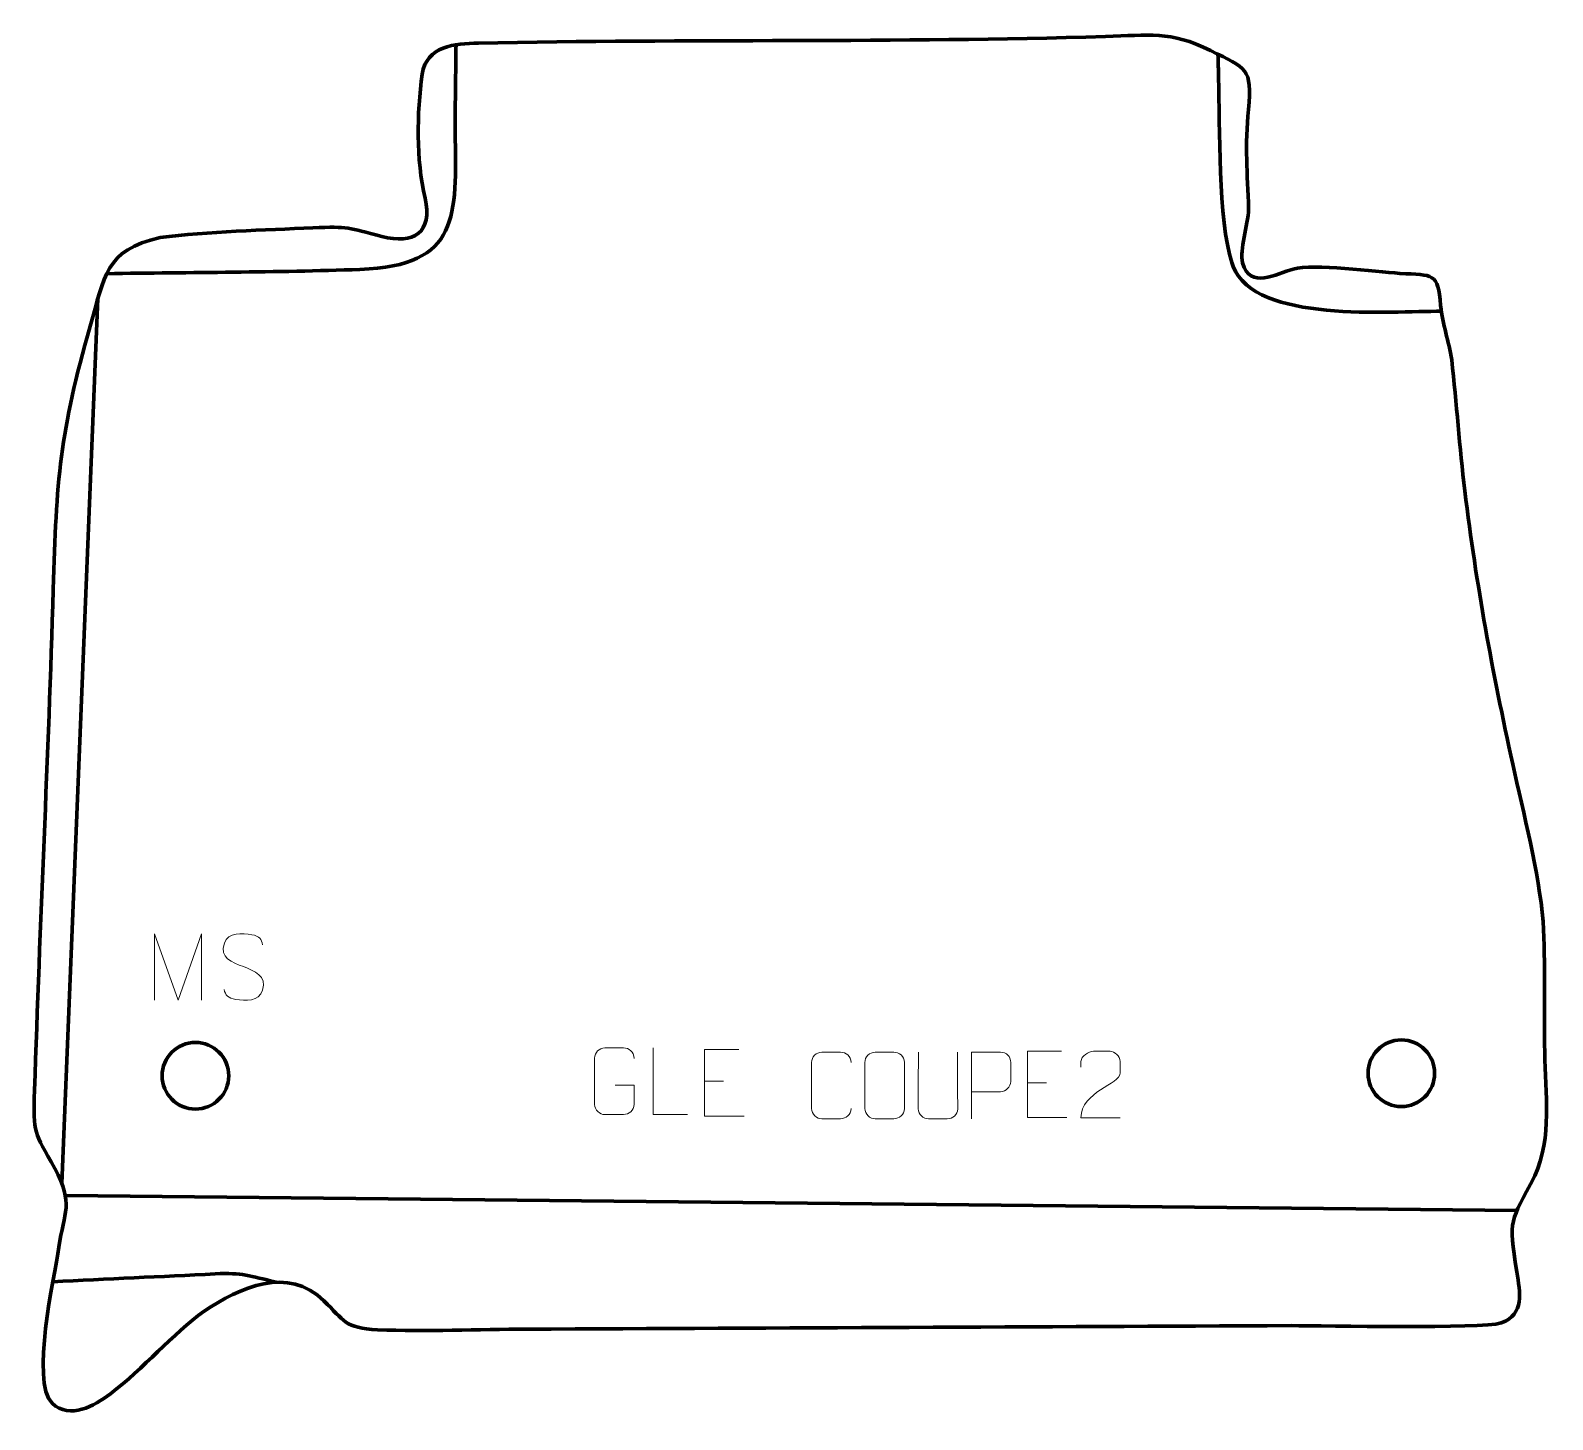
# Model space of a CAD drawing. Header units: millimetres. Extents: x 980 to 1551, y 103 to 625.
import ezdxf

# ---------------------------------------------------------------- set-up
doc = ezdxf.new("R2010")
doc.units = ezdxf.units.MM
doc.header["$MEASUREMENT"] = 0
doc.layers.add('layer 2', color=7, linetype='Continuous')
doc.layers.add('layer 3', color=7, linetype='Continuous')

msp = doc.modelspace()

# ---------------------------------------------------------------- linework, layer by layer
at = {"layer": 'layer 2', "color": 142, "lineweight": 200}
for centre in [(1494.1248, 233.4058), (1041.5548, 232.4798)]:
    msp.add_ellipse(centre, major_axis=(0, 12.5), ratio=1, dxfattribs=at)
at = {"layer": 'layer 2', "color": 142, "lineweight": 158}
for points, knots in [([(1008.2495, 533.4006), (1039.8227, 533.9511), (1071.7937, 533.8305), (1103.3027, 535.0097), (1103.3027, 535.0097), (1140.9666, 536.4193), (1139.4349, 555.0023), (1139.0608, 586.6903), (1139.0608, 586.6903), (1139.0379, 588.6281), (1139.0295, 590.5562), (1139.0339, 592.4941), (1139.0339, 592.4941), (1139.1383, 601.4303), (1139.2448, 610.3665), (1139.3517, 619.3026)], [0, 0, 0, 0, 0.2, 0.2, 0.2, 0.2, 0.4, 0.4, 0.4, 0.4, 0.6, 0.6, 0.6, 0.6, 1, 1, 1, 1]), ([(1509.125, 519.3055), (1490.166, 519.3622), (1439.2665, 514.7386), (1431.0307, 536.1575), (1431.0307, 536.1575), (1431.0307, 536.1575), (1430.4776, 537.596), (1430.4776, 537.596), (1430.4776, 537.596), (1425.4157, 553.2708), (1425.9939, 589.018), (1425.5548, 606.823), (1425.5548, 606.823), (1425.4744, 609.8048), (1425.3939, 612.7865), (1425.3135, 615.7682)], [0, 0, 0, 0, 0.2, 0.2, 0.2, 0.2, 0.4, 0.4, 0.4, 0.4, 0.6, 0.6, 0.6, 0.6, 1, 1, 1, 1]), ([(1071.921, 154.9859), (1061.7309, 157.4434), (1059.2379, 158.6682), (1048.9979, 158.1489), (1048.9979, 158.1489), (1028.6824, 157.1185), (1008.3492, 156.2128), (988.0291, 155.2031)], [0, 0, 0, 0, 0.33333333, 0.33333333, 0.33333333, 0.33333333, 1, 1, 1, 1])]:
    msp.add_open_spline(points, degree=3, knots=knots, dxfattribs=at)
for points in [[(991.4018, 192.0958), (991.4018, 192.0958), (1004.9416, 524.0358), (1004.9416, 524.0358)], [(1537.5301, 181.9706), (1537.5301, 181.9706), (992.7413, 187.5398), (992.7413, 187.5398)]]:
    msp.add_open_spline(points, degree=3, dxfattribs=at)
at = {"layer": 'layer 3', "color": 242, "lineweight": 158}
msp.add_open_spline([(1452.749, 138.7163), (1465.4271, 138.7484), (1524.0416, 137.4399), (1531.6292, 139.7155), (1531.6292, 139.7155), (1540.3854, 143.1624), (1538.7201, 151.0596), (1537.4607, 158.8957), (1537.4607, 158.8957), (1534.1791, 179.4282), (1535.0199, 177.0879), (1544.163, 194.8693), (1544.163, 194.8693), (1550.8684, 209.6287), (1548.0838, 225.6778), (1547.908, 241.3583), (1547.908, 241.3583), (1547.7426, 257.3263), (1548.2085, 274.5729), (1547.3291, 290.3732), (1547.3291, 290.3732), (1545.7337, 308.7922), (1539.9576, 331.0041), (1535.9386, 349.4088), (1535.9386, 349.4088), (1528.2001, 384.4801), (1522.3521, 416.2161), (1517.93, 451.9092), (1517.93, 451.9092), (1515.939, 468.3255), (1514.8737, 484.7156), (1513.0116, 501.0371), (1513.0116, 501.0371), (1512.0093, 508.3342), (1509.5351, 514.096), (1508.8731, 521.4956), (1508.8731, 521.4956), (1507.7592, 533.9462), (1506.269, 532.7714), (1493.503, 533.5354), (1493.503, 533.5354), (1484.3203, 534.1467), (1461.0311, 537.3023), (1453.5318, 535.1304), (1453.5318, 535.1304), (1447.2842, 533.321), (1437.2061, 527.372), (1434.5617, 537.4789), (1434.5617, 537.4789), (1433.2436, 542.5165), (1436.5983, 551.3511), (1436.7949, 557.6981), (1436.7949, 557.6981), (1436.3144, 571.0997), (1435.4227, 581.4582), (1436.7187, 595.0413), (1436.7187, 595.0413), (1438.2056, 610.6255), (1436.0921, 610.4304), (1422.5139, 617.1388), (1422.5139, 617.1388), (1407.2757, 624.6673), (1399.3481, 622.8785), (1383.034, 622.3862), (1383.034, 622.3862), (1304.9379, 620.0296), (1226.0584, 621.4901), (1147.761, 619.924), (1147.761, 619.924), (1138.8122, 619.745), (1128.4171, 618.9162), (1126.6586, 608.2918), (1126.6586, 608.2918), (1124.632, 593.3827), (1124.35, 576.4618), (1127.7303, 561.7742), (1127.7303, 561.7742), (1130.7128, 548.8148), (1123.4618, 544.2655), (1111.5032, 547.373), (1111.5032, 547.373), (1098.5275, 550.7448), (1099.3291, 551.1555), (1085.6516, 550.6086), (1085.6516, 550.6086), (1067.4938, 549.7876), (1046.208, 549.2599), (1028.3829, 546.9643), (1028.3829, 546.9643), (1007.4446, 542.2384), (1007.5453, 532.3881), (1002.0877, 513.7678), (1002.0877, 513.7678), (990.7189, 474.4065), (989.3364, 455.519), (988.2096, 414.9369), (988.2096, 414.9369), (986.3874, 352.2653), (983.1723, 289.6597), (981.1882, 227.012), (981.1882, 227.012), (980.6871, 210.0687), (980.983, 212.0132), (988.7667, 197.6479), (988.7667, 197.6479), (996.0483, 184.2095), (992.2241, 181.5947), (990.341, 168.1486), (990.341, 168.1486), (988.5481, 156.4672), (979.6456, 118.0873), (987.7592, 109.5742), (987.7592, 109.5742), (994.7065, 103.4856), (1003.3469, 108.5243), (1009.6824, 113.1619), (1009.6824, 113.1619), (1022.0833, 122.638), (1032.949, 135.565), (1044.8133, 144.1638), (1044.8133, 144.1638), (1058.2975, 153.0662), (1076.2485, 161.3468), (1089.8095, 148.0444), (1089.8095, 148.0444), (1097.4003, 140.5985), (1097.4817, 137.7833), (1109.9452, 137.1917), (1109.9452, 137.1917), (1128.1092, 136.409), (1147.726, 137.3238), (1166.1018, 137.4033), (1166.1018, 137.4033), (1261.6509, 137.8171), (1357.2, 138.2772), (1452.749, 138.7163)], degree=3, knots=[0, 0, 0, 0, 0.02857143, 0.02857143, 0.02857143, 0.02857143, 0.05714286, 0.05714286, 0.05714286, 0.05714286, 0.08571429, 0.08571429, 0.08571429, 0.08571429, 0.11428571, 0.11428571, 0.11428571, 0.11428571, 0.14285714, 0.14285714, 0.14285714, 0.14285714, 0.17142857, 0.17142857, 0.17142857, 0.17142857, 0.2, 0.2, 0.2, 0.2, 0.22857143, 0.22857143, 0.22857143, 0.22857143, 0.25714286, 0.25714286, 0.25714286, 0.25714286, 0.28571429, 0.28571429, 0.28571429, 0.28571429, 0.31428571, 0.31428571, 0.31428571, 0.31428571, 0.34285714, 0.34285714, 0.34285714, 0.34285714, 0.37142857, 0.37142857, 0.37142857, 0.37142857, 0.4, 0.4, 0.4, 0.4, 0.42857143, 0.42857143, 0.42857143, 0.42857143, 0.45714286, 0.45714286, 0.45714286, 0.45714286, 0.48571429, 0.48571429, 0.48571429, 0.48571429, 0.51428571, 0.51428571, 0.51428571, 0.51428571, 0.54285714, 0.54285714, 0.54285714, 0.54285714, 0.57142857, 0.57142857, 0.57142857, 0.57142857, 0.6, 0.6, 0.6, 0.6, 0.62857143, 0.62857143, 0.62857143, 0.62857143, 0.65714286, 0.65714286, 0.65714286, 0.65714286, 0.68571429, 0.68571429, 0.68571429, 0.68571429, 0.71428571, 0.71428571, 0.71428571, 0.71428571, 0.74285714, 0.74285714, 0.74285714, 0.74285714, 0.77142857, 0.77142857, 0.77142857, 0.77142857, 0.8, 0.8, 0.8, 0.8, 0.82857143, 0.82857143, 0.82857143, 0.82857143, 0.85714286, 0.85714286, 0.85714286, 0.85714286, 0.88571429, 0.88571429, 0.88571429, 0.88571429, 0.91428571, 0.91428571, 0.91428571, 0.91428571, 0.94285714, 0.94285714, 0.94285714, 0.94285714, 1, 1, 1, 1], dxfattribs=at)
at = {"layer": 'layer 3', "color": 250, "lineweight": 9}
for points, knots in [([(1026.1795, 260.7995), (1026.1795, 260.7995), (1026.1795, 285.7574), (1026.1795, 285.7574), (1026.1795, 285.7574), (1026.1795, 285.7574), (1035.1046, 260.7995), (1035.1046, 260.7995), (1035.1046, 260.7995), (1035.1046, 260.7995), (1043.8645, 285.7569), (1043.8645, 285.7569), (1043.8645, 285.7569), (1043.8645, 285.7569), (1043.8645, 260.7995), (1043.8645, 260.7995)], [0, 0, 0, 0, 0.2, 0.2, 0.2, 0.2, 0.4, 0.4, 0.4, 0.4, 0.6, 0.6, 0.6, 0.6, 1, 1, 1, 1]), ([(1059.5717, 273.4494), (1055.3234, 274.9198), (1050.4153, 276.7156), (1052.4204, 282.2359), (1052.4204, 282.2359), (1053.9239, 286.3758), (1059.1375, 285.9873), (1062.7411, 285.3862), (1062.7411, 285.3862), (1065.6017, 284.909), (1066.4664, 283.6958), (1066.777, 281.6117)], [0, 0, 0, 0, 0.25, 0.25, 0.25, 0.25, 0.5, 0.5, 0.5, 0.5, 1, 1, 1, 1]), ([(1059.5717, 273.4493), (1063.5903, 271.8026), (1068.6198, 269.9143), (1066.7858, 264.554), (1066.7858, 264.554), (1065.326, 260.2876), (1060.4152, 260.5443), (1056.6891, 261.099), (1056.6891, 261.099), (1053.9391, 261.5088), (1052.7182, 262.7223), (1052.3402, 264.8345)], [0, 0, 0, 0, 0.25, 0.25, 0.25, 0.25, 0.5, 0.5, 0.5, 0.5, 1, 1, 1, 1]), ([(1199.0232, 228.925), (1199.0232, 228.925), (1206.1913, 228.925), (1206.1913, 228.925), (1206.1913, 228.925), (1206.1913, 228.925), (1206.1913, 221.7569), (1206.1913, 221.7569), (1206.1913, 221.7569), (1206.0516, 219.4335), (1204.3744, 217.9539), (1202.2266, 217.9431), (1202.2266, 217.9431), (1199.8948, 217.9435), (1197.5628, 217.9435), (1195.2313, 217.9431), (1195.2313, 217.9431), (1193.3064, 217.8377), (1191.3342, 219.7222), (1191.3454, 221.7395), (1191.3454, 221.7395), (1191.3458, 227.5096), (1191.3458, 233.2793), (1191.3454, 239.0486), (1191.3454, 239.0486), (1191.3496, 241.1867), (1193.0964, 242.9059), (1195.2487, 242.8925), (1195.2487, 242.8925), (1197.5744, 242.8925), (1199.9005, 242.8925), (1202.2266, 242.8925), (1202.2266, 242.8925), (1204.1733, 242.9279), (1206.1647, 241.4364), (1206.1913, 238.9987)], [0, 0, 0, 0, 0.1, 0.1, 0.1, 0.1, 0.2, 0.2, 0.2, 0.2, 0.3, 0.3, 0.3, 0.3, 0.4, 0.4, 0.4, 0.4, 0.5, 0.5, 0.5, 0.5, 0.6, 0.6, 0.6, 0.6, 0.7, 0.7, 0.7, 0.7, 0.8, 0.8, 0.8, 0.8, 1, 1, 1, 1]), ([(1226.2428, 217.9392), (1226.2428, 217.9392), (1213.2937, 217.9392), (1213.2937, 217.9392), (1213.2937, 217.9392), (1213.2937, 217.9392), (1213.2937, 242.8928), (1213.2937, 242.8928)], [0, 0, 0, 0, 0.33333333, 0.33333333, 0.33333333, 0.33333333, 1, 1, 1, 1]), ([(1245.4741, 242.2957), (1245.4741, 242.2957), (1232.6002, 242.2957), (1232.6002, 242.2957), (1232.6002, 242.2957), (1232.6002, 242.2957), (1232.6002, 217.3421), (1232.6002, 217.3421), (1232.6002, 217.3421), (1232.6002, 217.3421), (1247.466, 217.3421), (1247.466, 217.3421)], [0, 0, 0, 0, 0.25, 0.25, 0.25, 0.25, 0.5, 0.5, 0.5, 0.5, 1, 1, 1, 1]), ([(1287.621, 220.1694), (1287.4812, 217.846), (1285.804, 216.3664), (1283.6563, 216.3556), (1283.6563, 216.3556), (1281.3244, 216.356), (1278.9925, 216.356), (1276.661, 216.3556), (1276.661, 216.3556), (1274.736, 216.2502), (1272.7639, 218.1347), (1272.7751, 220.152), (1272.7751, 220.152), (1272.7755, 225.9221), (1272.7755, 231.6918), (1272.7751, 237.4611), (1272.7751, 237.4611), (1272.7793, 239.5992), (1274.526, 241.3184), (1276.6784, 241.3049), (1276.6784, 241.3049), (1279.0041, 241.3049), (1281.3302, 241.3049), (1283.6563, 241.3049), (1283.6563, 241.3049), (1285.6029, 241.3404), (1287.5943, 239.8489), (1287.621, 237.4113)], [0, 0, 0, 0, 0.125, 0.125, 0.125, 0.125, 0.25, 0.25, 0.25, 0.25, 0.375, 0.375, 0.375, 0.375, 0.5, 0.5, 0.5, 0.5, 0.625, 0.625, 0.625, 0.625, 0.75, 0.75, 0.75, 0.75, 1, 1, 1, 1]), ([(1296.6784, 241.3049), (1299.0041, 241.3049), (1301.3302, 241.3049), (1303.6563, 241.3049), (1303.6563, 241.3049), (1305.6029, 241.3405), (1307.5943, 239.8489), (1307.621, 237.4113), (1307.621, 237.4113), (1307.6206, 231.6644), (1307.6206, 225.9171), (1307.621, 220.1694), (1307.621, 220.1694), (1307.4812, 217.846), (1305.804, 216.3664), (1303.6563, 216.3556), (1303.6563, 216.3556), (1301.3244, 216.356), (1298.9925, 216.356), (1296.661, 216.3556), (1296.661, 216.3556), (1294.736, 216.2502), (1292.7639, 218.1347), (1292.7751, 220.152), (1292.7751, 220.152), (1292.7754, 225.9221), (1292.7754, 231.6918), (1292.7751, 237.4611), (1292.7751, 237.4611), (1292.7793, 239.5992), (1294.526, 241.3184), (1296.6784, 241.3049)], [0, 0, 0, 0, 0.11111111, 0.11111111, 0.11111111, 0.11111111, 0.22222222, 0.22222222, 0.22222222, 0.22222222, 0.33333333, 0.33333333, 0.33333333, 0.33333333, 0.44444444, 0.44444444, 0.44444444, 0.44444444, 0.55555556, 0.55555556, 0.55555556, 0.55555556, 0.66666667, 0.66666667, 0.66666667, 0.66666667, 0.77777778, 0.77777778, 0.77777778, 0.77777778, 1, 1, 1, 1]), ([(1327.5252, 241.3094), (1327.5248, 235.7699), (1327.6206, 225.5681), (1327.621, 220.0277), (1327.621, 220.0277), (1327.4812, 217.7882), (1325.804, 216.362), (1323.6563, 216.3515), (1323.6563, 216.3515), (1321.3244, 216.3519), (1318.9925, 216.3519), (1316.661, 216.3515), (1316.661, 216.3515), (1314.736, 216.25), (1312.7639, 218.0665), (1312.7751, 220.011), (1312.7751, 220.011), (1312.7754, 225.5729), (1312.8708, 235.7483), (1312.8704, 241.3094)], [0, 0, 0, 0, 0.16666667, 0.16666667, 0.16666667, 0.16666667, 0.33333333, 0.33333333, 0.33333333, 0.33333333, 0.5, 0.5, 0.5, 0.5, 0.66666667, 0.66666667, 0.66666667, 0.66666667, 1, 1, 1, 1]), ([(1332.8659, 216.3516), (1332.8659, 216.3516), (1332.8659, 241.3052), (1332.8659, 241.3052), (1332.8659, 241.3052), (1336.4609, 241.3052), (1340.0562, 241.3052), (1343.6516, 241.3052), (1343.6516, 241.3052), (1345.9768, 241.2673), (1347.5342, 239.7772), (1347.53, 237.4111), (1347.53, 237.4111), (1347.5296, 235.3754), (1347.5296, 232.3161), (1347.53, 230.2801), (1347.53, 230.2801), (1347.5235, 228.4047), (1345.7113, 226.4628), (1343.7017, 226.4437), (1343.7017, 226.4437), (1343.7017, 226.4437), (1332.8659, 226.4437), (1332.8659, 226.4437)], [0, 0, 0, 0, 0.14285714, 0.14285714, 0.14285714, 0.14285714, 0.28571429, 0.28571429, 0.28571429, 0.28571429, 0.42857143, 0.42857143, 0.42857143, 0.42857143, 0.57142857, 0.57142857, 0.57142857, 0.57142857, 0.71428571, 0.71428571, 0.71428571, 0.71428571, 1, 1, 1, 1]), ([(1366.6358, 241.7081), (1366.6358, 241.7081), (1353.7619, 241.7081), (1353.7619, 241.7081), (1353.7619, 241.7081), (1353.7619, 241.7081), (1353.7619, 216.7545), (1353.7619, 216.7545), (1353.7619, 216.7545), (1353.7619, 216.7545), (1368.6277, 216.7545), (1368.6277, 216.7545)], [0, 0, 0, 0, 0.25, 0.25, 0.25, 0.25, 0.5, 0.5, 0.5, 0.5, 1, 1, 1, 1]), ([(1388.6352, 216.6683), (1383.7208, 216.6686), (1378.8064, 216.6686), (1373.8923, 216.6683), (1373.8923, 216.6683), (1373.8923, 226.6006), (1388.5433, 229.2418), (1388.6352, 233.5521), (1388.6352, 233.5521), (1388.6349, 234.9762), (1388.6349, 236.3999), (1388.6352, 237.8232), (1388.6352, 237.8232), (1388.6183, 239.9003), (1386.4955, 241.6251), (1384.8245, 241.6424), (1384.8245, 241.6424), (1382.7513, 241.642), (1380.6784, 241.642), (1378.606, 241.6424), (1378.606, 241.6424), (1376.7839, 241.6589), (1373.9592, 239.8668), (1373.8923, 237.7732), (1373.8923, 237.7732), (1373.8923, 237.7732), (1373.8923, 235.7184), (1373.8923, 235.7184)], [0, 0, 0, 0, 0.125, 0.125, 0.125, 0.125, 0.25, 0.25, 0.25, 0.25, 0.375, 0.375, 0.375, 0.375, 0.5, 0.5, 0.5, 0.5, 0.625, 0.625, 0.625, 0.625, 0.75, 0.75, 0.75, 0.75, 1, 1, 1, 1])]:
    msp.add_open_spline(points, degree=3, knots=knots, dxfattribs=at)
for points in [[(1232.6002, 230.416), (1232.6002, 230.416), (1239.7683, 230.416), (1239.7683, 230.416)], [(1353.7619, 229.8284), (1353.7619, 229.8284), (1360.93, 229.8284), (1360.93, 229.8284)]]:
    msp.add_open_spline(points, degree=3, dxfattribs=at)

doc.saveas('drawing.dxf')
